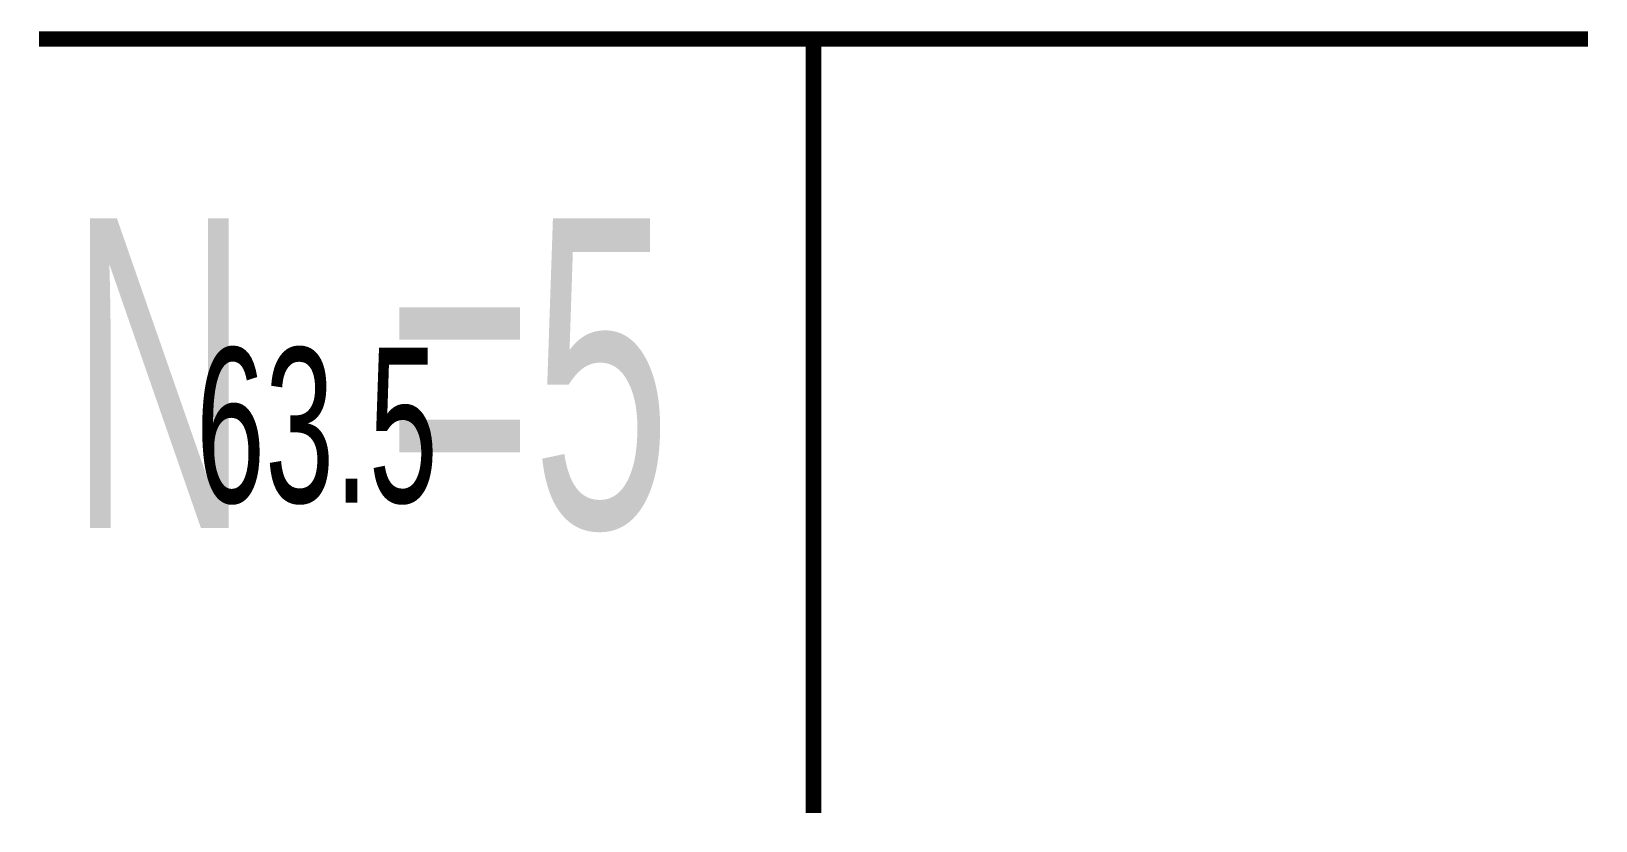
# Model space of a CAD drawing. Extents: x 2.9 to 13, y 1 to 6.1.
import ezdxf

# ---------------------------------------------------------------- set-up
doc = ezdxf.new("R2010")
doc.units = 0
doc.header["$MEASUREMENT"] = 0
doc.layers.get('0').update_dxf_attribs({"linetype": 'CONTINUOUS'})
doc.styles.add('LZ_FONTS_FS', font='hxm.ttf', dxfattribs={"width": 0.7})

msp = doc.modelspace()

# ---------------------------------------------------------------- linework, layer by layer
at = {"const_width": 0.1}
for points in [[(2.975, 6.079), (12.975, 6.079)], [(7.975, 6.079), (7.975, 1.079)]]:
    msp.add_lwpolyline(points, dxfattribs=at)

# ---------------------------------------------------------------- texts
at = {"style": 'LZ_FONTS_FS', "width": 0.6}
for s, height, p in [('N  =5', 2, (3.172, 2.921)), ('63.5', 1, (3.988, 3.084))]:
    msp.add_text(s, height=height, dxfattribs=at).set_placement(p)

doc.saveas('drawing.dxf')
